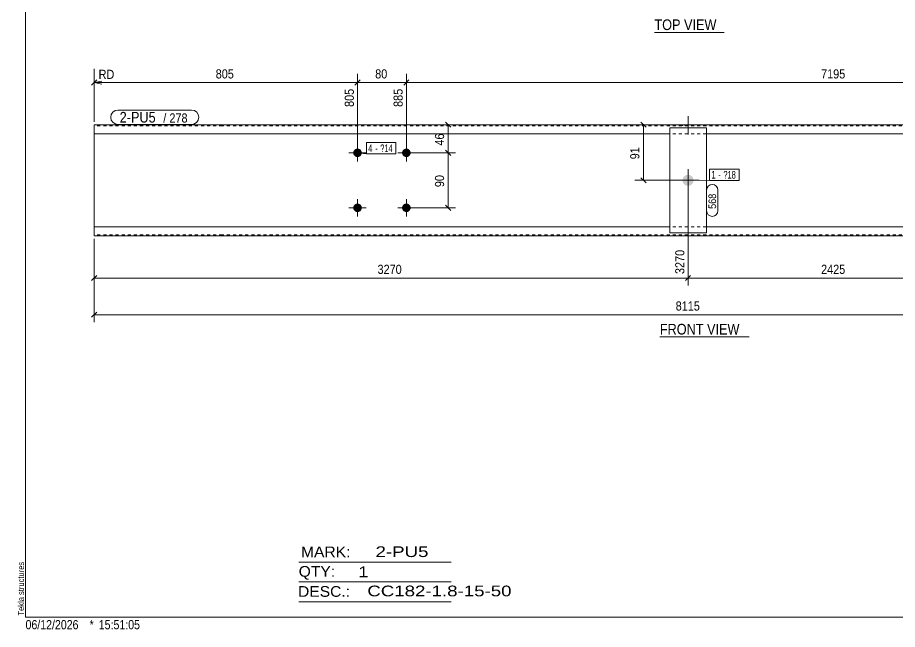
# Model space of a CAD drawing. Header units: millimetres. Extents: x 2 to 579, y 1 to 405.
# Drawn here: x 2.4 to 290.7, y 1 to 201.3 of the extents above; entities that cross this region are included whole.
import ezdxf

# ---------------------------------------------------------------- set-up
doc = ezdxf.new("R2010")
doc.units = ezdxf.units.MM
doc.linetypes.add('XKITLINE00', pattern=[0])
doc.linetypes.add('XKITLINE01', pattern=[4, 1, -1, 1, -1])
for name, color, linetype, lineweight in [('Bolt', 3, 'Continuous', 0), ('BoltMark', 7, 'Continuous', 0), ('Dimensions', 7, 'Continuous', 0), ('DrawingSheet', 5, 'Continuous', 0), ('OtherObjectType', 7, 'Continuous', 0), ('Part', 2, 'Continuous', 0), ('PartMark', 7, 'Continuous', 0)]:
    doc.layers.add(name, color=color, linetype=linetype, lineweight=lineweight)
doc.styles.add('ARIAL', font='ARIAL.TTF')
doc.styles.add('ARIAL_NARROW', font='ARIALN.TTF')

# ---------------------------------------------------------------- blocks, each defined once
blk = doc.blocks.new('*A2')
at = {"layer": 'Bolt'}
blk.add_hatch(color=3, dxfattribs=at).paths.add_polyline_path([(220.29, 165.84), (220.29, 166.2), (223.89, 166.2), (223.89, 165.84)], flags=17)
at = {"layer": 'Bolt', "color": 3, "linetype": 'XKITLINE00', "lineweight": 0}
for p, q in [((222.09, 169.02), (222.09, 163.02)), ((220.29, 166.2), (220.29, 165.84)), ((223.89, 166.2), (223.89, 165.84))]:
    blk.add_line(p, q, dxfattribs=at)
blk = doc.blocks.new('*A3')
at = {"layer": 'Bolt'}
for points in [[(113.83, 158.4), (113.86, 158.4), (113.9, 158.4), (113.93, 158.39), (113.97, 158.39), (114, 158.38), (114.03, 158.38), (114.07, 158.37), (114.1, 158.37), (114.13, 158.36), (114.17, 158.35), (114.2, 158.34), (114.23, 158.33), (114.27, 158.32), (114.3, 158.31), (114.33, 158.29), (114.36, 158.28), (114.39, 158.27), (114.42, 158.25), (114.45, 158.23), (114.48, 158.22), (114.51, 158.2), (114.54, 158.18), (114.57, 158.16), (114.6, 158.14), (114.63, 158.12), (114.66, 158.1), (114.68, 158.08), (114.71, 158.06), (114.73, 158.04), (114.76, 158.01), (114.78, 157.99), (114.81, 157.97), (114.83, 157.94), (114.85, 157.91), (114.88, 157.89), (114.9, 157.86), (114.92, 157.83), (114.94, 157.81), (114.96, 157.78), (114.98, 157.75), (114.99, 157.72), (115.01, 157.69), (115.03, 157.66), (115.04, 157.63), (115.06, 157.6), (115.07, 157.57), (115.09, 157.54), (115.1, 157.5), (115.11, 157.47), (115.12, 157.44), (115.13, 157.41), (115.14, 157.37), (115.15, 157.34), (115.16, 157.31), (115.17, 157.27), (115.17, 157.24), (115.18, 157.21), (115.18, 157.17), (115.19, 157.14), (115.19, 157.1), (115.19, 157.07), (115.19, 157.03), (115.19, 157), (115.19, 156.97), (115.19, 156.93), (115.19, 156.9), (115.19, 156.86), (115.18, 156.83), (115.18, 156.79), (115.17, 156.76), (115.17, 156.73), (115.16, 156.69), (115.15, 156.66), (115.14, 156.63), (115.13, 156.59), (115.12, 156.56), (115.11, 156.53), (115.1, 156.5), (115.09, 156.46), (115.07, 156.43), (115.06, 156.4), (115.04, 156.37), (115.03, 156.34), (115.01, 156.31), (114.99, 156.28), (114.98, 156.25), (114.96, 156.22), (114.94, 156.19), (114.92, 156.17), (114.9, 156.14), (114.88, 156.11), (114.85, 156.09), (114.83, 156.06), (114.81, 156.03), (114.78, 156.01), (114.76, 155.99), (114.73, 155.96), (114.71, 155.94), (114.68, 155.92), (114.66, 155.9), (114.63, 155.88), (114.6, 155.86), (114.57, 155.84), (114.54, 155.82), (114.51, 155.8), (114.48, 155.78), (114.45, 155.77), (114.42, 155.75), (114.39, 155.73), (114.36, 155.72), (114.33, 155.71), (114.3, 155.69), (114.27, 155.68), (114.23, 155.67), (114.2, 155.66), (114.17, 155.65), (114.13, 155.64), (114.1, 155.63), (114.07, 155.63), (114.03, 155.62), (114, 155.62), (113.97, 155.61), (113.93, 155.61), (113.9, 155.6), (113.86, 155.6), (113.83, 155.6), (113.79, 155.6), (113.76, 155.6), (113.73, 155.6), (113.69, 155.6), (113.66, 155.61), (113.62, 155.61), (113.59, 155.62), (113.55, 155.62), (113.52, 155.63), (113.49, 155.63), (113.45, 155.64), (113.42, 155.65), (113.39, 155.66), (113.35, 155.67), (113.32, 155.68), (113.29, 155.69), (113.26, 155.71), (113.23, 155.72), (113.2, 155.73), (113.16, 155.75), (113.13, 155.77), (113.1, 155.78), (113.07, 155.8), (113.04, 155.82), (113.02, 155.84), (112.99, 155.86), (112.96, 155.88), (112.93, 155.9), (112.91, 155.92), (112.88, 155.94), (112.85, 155.96), (112.83, 155.99), (112.8, 156.01), (112.78, 156.03), (112.76, 156.06), (112.73, 156.09), (112.71, 156.11), (112.69, 156.14), (112.67, 156.17), (112.65, 156.19), (112.63, 156.22), (112.61, 156.25), (112.59, 156.28), (112.58, 156.31), (112.56, 156.34), (112.54, 156.37), (112.53, 156.4), (112.51, 156.43), (112.5, 156.46), (112.49, 156.5), (112.48, 156.53), (112.46, 156.56), (112.45, 156.59), (112.44, 156.63), (112.44, 156.66), (112.43, 156.69), (112.42, 156.73), (112.41, 156.76), (112.41, 156.79), (112.4, 156.83), (112.4, 156.86), (112.4, 156.9), (112.4, 156.93), (112.39, 156.97), (112.39, 157), (112.39, 157.03), (112.4, 157.07), (112.4, 157.1), (112.4, 157.14), (112.4, 157.17), (112.41, 157.21), (112.41, 157.24), (112.42, 157.27), (112.43, 157.31), (112.44, 157.34), (112.44, 157.37), (112.45, 157.41), (112.46, 157.44), (112.48, 157.47), (112.49, 157.5), (112.5, 157.54), (112.51, 157.57), (112.53, 157.6), (112.54, 157.63), (112.56, 157.66), (112.58, 157.69), (112.59, 157.72), (112.61, 157.75), (112.63, 157.78), (112.65, 157.81), (112.67, 157.83), (112.69, 157.86), (112.71, 157.89), (112.73, 157.91), (112.76, 157.94), (112.78, 157.97), (112.8, 157.99), (112.83, 158.01), (112.85, 158.04), (112.88, 158.06), (112.91, 158.08), (112.93, 158.1), (112.96, 158.12), (112.99, 158.14), (113.02, 158.16), (113.04, 158.18), (113.07, 158.2), (113.1, 158.22), (113.13, 158.23), (113.16, 158.25), (113.2, 158.27), (113.23, 158.28), (113.26, 158.29), (113.29, 158.31), (113.32, 158.32), (113.35, 158.33), (113.39, 158.34), (113.42, 158.35), (113.45, 158.36), (113.49, 158.37), (113.52, 158.37), (113.55, 158.38), (113.59, 158.38), (113.62, 158.39), (113.66, 158.39), (113.69, 158.4), (113.73, 158.4), (113.76, 158.4), (113.79, 158.4)], [(113.83, 140.4), (113.86, 140.4), (113.9, 140.4), (113.93, 140.39), (113.97, 140.39), (114, 140.38), (114.03, 140.38), (114.07, 140.37), (114.1, 140.37), (114.13, 140.36), (114.17, 140.35), (114.2, 140.34), (114.23, 140.33), (114.27, 140.32), (114.3, 140.31), (114.33, 140.29), (114.36, 140.28), (114.39, 140.27), (114.42, 140.25), (114.45, 140.23), (114.48, 140.22), (114.51, 140.2), (114.54, 140.18), (114.57, 140.16), (114.6, 140.14), (114.63, 140.12), (114.66, 140.1), (114.68, 140.08), (114.71, 140.06), (114.73, 140.04), (114.76, 140.01), (114.78, 139.99), (114.81, 139.97), (114.83, 139.94), (114.85, 139.91), (114.88, 139.89), (114.9, 139.86), (114.92, 139.83), (114.94, 139.81), (114.96, 139.78), (114.98, 139.75), (114.99, 139.72), (115.01, 139.69), (115.03, 139.66), (115.04, 139.63), (115.06, 139.6), (115.07, 139.57), (115.09, 139.54), (115.1, 139.5), (115.11, 139.47), (115.12, 139.44), (115.13, 139.41), (115.14, 139.37), (115.15, 139.34), (115.16, 139.31), (115.17, 139.27), (115.17, 139.24), (115.18, 139.21), (115.18, 139.17), (115.19, 139.14), (115.19, 139.1), (115.19, 139.07), (115.19, 139.03), (115.19, 139), (115.19, 138.97), (115.19, 138.93), (115.19, 138.9), (115.19, 138.86), (115.18, 138.83), (115.18, 138.79), (115.17, 138.76), (115.17, 138.73), (115.16, 138.69), (115.15, 138.66), (115.14, 138.63), (115.13, 138.59), (115.12, 138.56), (115.11, 138.53), (115.1, 138.5), (115.09, 138.46), (115.07, 138.43), (115.06, 138.4), (115.04, 138.37), (115.03, 138.34), (115.01, 138.31), (114.99, 138.28), (114.98, 138.25), (114.96, 138.22), (114.94, 138.19), (114.92, 138.17), (114.9, 138.14), (114.88, 138.11), (114.85, 138.09), (114.83, 138.06), (114.81, 138.03), (114.78, 138.01), (114.76, 137.99), (114.73, 137.96), (114.71, 137.94), (114.68, 137.92), (114.66, 137.9), (114.63, 137.88), (114.6, 137.86), (114.57, 137.84), (114.54, 137.82), (114.51, 137.8), (114.48, 137.78), (114.45, 137.77), (114.42, 137.75), (114.39, 137.73), (114.36, 137.72), (114.33, 137.71), (114.3, 137.69), (114.27, 137.68), (114.23, 137.67), (114.2, 137.66), (114.17, 137.65), (114.13, 137.64), (114.1, 137.63), (114.07, 137.63), (114.03, 137.62), (114, 137.62), (113.97, 137.61), (113.93, 137.61), (113.9, 137.6), (113.86, 137.6), (113.83, 137.6), (113.79, 137.6), (113.76, 137.6), (113.73, 137.6), (113.69, 137.6), (113.66, 137.61), (113.62, 137.61), (113.59, 137.62), (113.55, 137.62), (113.52, 137.63), (113.49, 137.63), (113.45, 137.64), (113.42, 137.65), (113.39, 137.66), (113.35, 137.67), (113.32, 137.68), (113.29, 137.69), (113.26, 137.71), (113.23, 137.72), (113.2, 137.73), (113.16, 137.75), (113.13, 137.77), (113.1, 137.78), (113.07, 137.8), (113.04, 137.82), (113.02, 137.84), (112.99, 137.86), (112.96, 137.88), (112.93, 137.9), (112.91, 137.92), (112.88, 137.94), (112.85, 137.96), (112.83, 137.99), (112.8, 138.01), (112.78, 138.03), (112.76, 138.06), (112.73, 138.09), (112.71, 138.11), (112.69, 138.14), (112.67, 138.17), (112.65, 138.19), (112.63, 138.22), (112.61, 138.25), (112.59, 138.28), (112.58, 138.31), (112.56, 138.34), (112.54, 138.37), (112.53, 138.4), (112.51, 138.43), (112.5, 138.46), (112.49, 138.5), (112.48, 138.53), (112.46, 138.56), (112.45, 138.59), (112.44, 138.63), (112.44, 138.66), (112.43, 138.69), (112.42, 138.73), (112.41, 138.76), (112.41, 138.79), (112.4, 138.83), (112.4, 138.86), (112.4, 138.9), (112.4, 138.93), (112.39, 138.97), (112.39, 139), (112.39, 139.03), (112.4, 139.07), (112.4, 139.1), (112.4, 139.14), (112.4, 139.17), (112.41, 139.21), (112.41, 139.24), (112.42, 139.27), (112.43, 139.31), (112.44, 139.34), (112.44, 139.37), (112.45, 139.41), (112.46, 139.44), (112.48, 139.47), (112.49, 139.5), (112.5, 139.54), (112.51, 139.57), (112.53, 139.6), (112.54, 139.63), (112.56, 139.66), (112.58, 139.69), (112.59, 139.72), (112.61, 139.75), (112.63, 139.78), (112.65, 139.81), (112.67, 139.83), (112.69, 139.86), (112.71, 139.89), (112.73, 139.91), (112.76, 139.94), (112.78, 139.97), (112.8, 139.99), (112.83, 140.01), (112.85, 140.04), (112.88, 140.06), (112.91, 140.08), (112.93, 140.1), (112.96, 140.12), (112.99, 140.14), (113.02, 140.16), (113.04, 140.18), (113.07, 140.2), (113.1, 140.22), (113.13, 140.23), (113.16, 140.25), (113.2, 140.27), (113.23, 140.28), (113.26, 140.29), (113.29, 140.31), (113.32, 140.32), (113.35, 140.33), (113.39, 140.34), (113.42, 140.35), (113.45, 140.36), (113.49, 140.37), (113.52, 140.37), (113.55, 140.38), (113.59, 140.38), (113.62, 140.39), (113.66, 140.39), (113.69, 140.4), (113.73, 140.4), (113.76, 140.4), (113.79, 140.4)]]:
    blk.add_hatch(color=3, dxfattribs=at).paths.add_polyline_path(points, flags=17)
at = {"layer": 'Bolt', "color": 3, "linetype": 'XKITLINE00', "lineweight": 0}
for p, q in [((113.79, 154.2), (113.79, 159.8)), ((116.59, 157), (110.99, 157)), ((113.79, 136.2), (113.79, 141.8)), ((116.59, 139), (110.99, 139))]:
    blk.add_line(p, q, dxfattribs=at)
blk = doc.blocks.new('*A4')
at = {"layer": 'Bolt'}
for points in [[(129.83, 158.4), (129.86, 158.4), (129.9, 158.4), (129.93, 158.39), (129.97, 158.39), (130, 158.38), (130.03, 158.38), (130.07, 158.37), (130.1, 158.37), (130.13, 158.36), (130.17, 158.35), (130.2, 158.34), (130.23, 158.33), (130.27, 158.32), (130.3, 158.31), (130.33, 158.29), (130.36, 158.28), (130.39, 158.27), (130.42, 158.25), (130.45, 158.23), (130.48, 158.22), (130.51, 158.2), (130.54, 158.18), (130.57, 158.16), (130.6, 158.14), (130.63, 158.12), (130.66, 158.1), (130.68, 158.08), (130.71, 158.06), (130.73, 158.04), (130.76, 158.01), (130.78, 157.99), (130.81, 157.97), (130.83, 157.94), (130.85, 157.91), (130.88, 157.89), (130.9, 157.86), (130.92, 157.83), (130.94, 157.81), (130.96, 157.78), (130.98, 157.75), (130.99, 157.72), (131.01, 157.69), (131.03, 157.66), (131.04, 157.63), (131.06, 157.6), (131.07, 157.57), (131.09, 157.54), (131.1, 157.5), (131.11, 157.47), (131.12, 157.44), (131.13, 157.41), (131.14, 157.37), (131.15, 157.34), (131.16, 157.31), (131.17, 157.27), (131.17, 157.24), (131.18, 157.21), (131.18, 157.17), (131.19, 157.14), (131.19, 157.1), (131.19, 157.07), (131.19, 157.03), (131.19, 157), (131.19, 156.97), (131.19, 156.93), (131.19, 156.9), (131.19, 156.86), (131.18, 156.83), (131.18, 156.79), (131.17, 156.76), (131.17, 156.73), (131.16, 156.69), (131.15, 156.66), (131.14, 156.63), (131.13, 156.59), (131.12, 156.56), (131.11, 156.53), (131.1, 156.5), (131.09, 156.46), (131.07, 156.43), (131.06, 156.4), (131.04, 156.37), (131.03, 156.34), (131.01, 156.31), (130.99, 156.28), (130.98, 156.25), (130.96, 156.22), (130.94, 156.19), (130.92, 156.17), (130.9, 156.14), (130.88, 156.11), (130.85, 156.09), (130.83, 156.06), (130.81, 156.03), (130.78, 156.01), (130.76, 155.99), (130.73, 155.96), (130.71, 155.94), (130.68, 155.92), (130.66, 155.9), (130.63, 155.88), (130.6, 155.86), (130.57, 155.84), (130.54, 155.82), (130.51, 155.8), (130.48, 155.78), (130.45, 155.77), (130.42, 155.75), (130.39, 155.73), (130.36, 155.72), (130.33, 155.71), (130.3, 155.69), (130.27, 155.68), (130.23, 155.67), (130.2, 155.66), (130.17, 155.65), (130.13, 155.64), (130.1, 155.63), (130.07, 155.63), (130.03, 155.62), (130, 155.62), (129.97, 155.61), (129.93, 155.61), (129.9, 155.6), (129.86, 155.6), (129.83, 155.6), (129.79, 155.6), (129.76, 155.6), (129.73, 155.6), (129.69, 155.6), (129.66, 155.61), (129.62, 155.61), (129.59, 155.62), (129.55, 155.62), (129.52, 155.63), (129.49, 155.63), (129.45, 155.64), (129.42, 155.65), (129.39, 155.66), (129.35, 155.67), (129.32, 155.68), (129.29, 155.69), (129.26, 155.71), (129.23, 155.72), (129.2, 155.73), (129.16, 155.75), (129.13, 155.77), (129.1, 155.78), (129.07, 155.8), (129.04, 155.82), (129.02, 155.84), (128.99, 155.86), (128.96, 155.88), (128.93, 155.9), (128.91, 155.92), (128.88, 155.94), (128.85, 155.96), (128.83, 155.99), (128.8, 156.01), (128.78, 156.03), (128.76, 156.06), (128.73, 156.09), (128.71, 156.11), (128.69, 156.14), (128.67, 156.17), (128.65, 156.19), (128.63, 156.22), (128.61, 156.25), (128.59, 156.28), (128.58, 156.31), (128.56, 156.34), (128.54, 156.37), (128.53, 156.4), (128.51, 156.43), (128.5, 156.46), (128.49, 156.5), (128.48, 156.53), (128.46, 156.56), (128.45, 156.59), (128.44, 156.63), (128.44, 156.66), (128.43, 156.69), (128.42, 156.73), (128.41, 156.76), (128.41, 156.79), (128.4, 156.83), (128.4, 156.86), (128.4, 156.9), (128.4, 156.93), (128.39, 156.97), (128.39, 157), (128.39, 157.03), (128.4, 157.07), (128.4, 157.1), (128.4, 157.14), (128.4, 157.17), (128.41, 157.21), (128.41, 157.24), (128.42, 157.27), (128.43, 157.31), (128.44, 157.34), (128.44, 157.37), (128.45, 157.41), (128.46, 157.44), (128.48, 157.47), (128.49, 157.5), (128.5, 157.54), (128.51, 157.57), (128.53, 157.6), (128.54, 157.63), (128.56, 157.66), (128.58, 157.69), (128.59, 157.72), (128.61, 157.75), (128.63, 157.78), (128.65, 157.81), (128.67, 157.83), (128.69, 157.86), (128.71, 157.89), (128.73, 157.91), (128.76, 157.94), (128.78, 157.97), (128.8, 157.99), (128.83, 158.01), (128.85, 158.04), (128.88, 158.06), (128.91, 158.08), (128.93, 158.1), (128.96, 158.12), (128.99, 158.14), (129.02, 158.16), (129.04, 158.18), (129.07, 158.2), (129.1, 158.22), (129.13, 158.23), (129.16, 158.25), (129.2, 158.27), (129.23, 158.28), (129.26, 158.29), (129.29, 158.31), (129.32, 158.32), (129.35, 158.33), (129.39, 158.34), (129.42, 158.35), (129.45, 158.36), (129.49, 158.37), (129.52, 158.37), (129.55, 158.38), (129.59, 158.38), (129.62, 158.39), (129.66, 158.39), (129.69, 158.4), (129.73, 158.4), (129.76, 158.4), (129.79, 158.4)], [(129.83, 140.4), (129.86, 140.4), (129.9, 140.4), (129.93, 140.39), (129.97, 140.39), (130, 140.38), (130.03, 140.38), (130.07, 140.37), (130.1, 140.37), (130.13, 140.36), (130.17, 140.35), (130.2, 140.34), (130.23, 140.33), (130.27, 140.32), (130.3, 140.31), (130.33, 140.29), (130.36, 140.28), (130.39, 140.27), (130.42, 140.25), (130.45, 140.23), (130.48, 140.22), (130.51, 140.2), (130.54, 140.18), (130.57, 140.16), (130.6, 140.14), (130.63, 140.12), (130.66, 140.1), (130.68, 140.08), (130.71, 140.06), (130.73, 140.04), (130.76, 140.01), (130.78, 139.99), (130.81, 139.97), (130.83, 139.94), (130.85, 139.91), (130.88, 139.89), (130.9, 139.86), (130.92, 139.83), (130.94, 139.81), (130.96, 139.78), (130.98, 139.75), (130.99, 139.72), (131.01, 139.69), (131.03, 139.66), (131.04, 139.63), (131.06, 139.6), (131.07, 139.57), (131.09, 139.54), (131.1, 139.5), (131.11, 139.47), (131.12, 139.44), (131.13, 139.41), (131.14, 139.37), (131.15, 139.34), (131.16, 139.31), (131.17, 139.27), (131.17, 139.24), (131.18, 139.21), (131.18, 139.17), (131.19, 139.14), (131.19, 139.1), (131.19, 139.07), (131.19, 139.03), (131.19, 139), (131.19, 138.97), (131.19, 138.93), (131.19, 138.9), (131.19, 138.86), (131.18, 138.83), (131.18, 138.79), (131.17, 138.76), (131.17, 138.73), (131.16, 138.69), (131.15, 138.66), (131.14, 138.63), (131.13, 138.59), (131.12, 138.56), (131.11, 138.53), (131.1, 138.5), (131.09, 138.46), (131.07, 138.43), (131.06, 138.4), (131.04, 138.37), (131.03, 138.34), (131.01, 138.31), (130.99, 138.28), (130.98, 138.25), (130.96, 138.22), (130.94, 138.19), (130.92, 138.17), (130.9, 138.14), (130.88, 138.11), (130.85, 138.09), (130.83, 138.06), (130.81, 138.03), (130.78, 138.01), (130.76, 137.99), (130.73, 137.96), (130.71, 137.94), (130.68, 137.92), (130.66, 137.9), (130.63, 137.88), (130.6, 137.86), (130.57, 137.84), (130.54, 137.82), (130.51, 137.8), (130.48, 137.78), (130.45, 137.77), (130.42, 137.75), (130.39, 137.73), (130.36, 137.72), (130.33, 137.71), (130.3, 137.69), (130.27, 137.68), (130.23, 137.67), (130.2, 137.66), (130.17, 137.65), (130.13, 137.64), (130.1, 137.63), (130.07, 137.63), (130.03, 137.62), (130, 137.62), (129.97, 137.61), (129.93, 137.61), (129.9, 137.6), (129.86, 137.6), (129.83, 137.6), (129.79, 137.6), (129.76, 137.6), (129.73, 137.6), (129.69, 137.6), (129.66, 137.61), (129.62, 137.61), (129.59, 137.62), (129.55, 137.62), (129.52, 137.63), (129.49, 137.63), (129.45, 137.64), (129.42, 137.65), (129.39, 137.66), (129.35, 137.67), (129.32, 137.68), (129.29, 137.69), (129.26, 137.71), (129.23, 137.72), (129.2, 137.73), (129.16, 137.75), (129.13, 137.77), (129.1, 137.78), (129.07, 137.8), (129.04, 137.82), (129.02, 137.84), (128.99, 137.86), (128.96, 137.88), (128.93, 137.9), (128.91, 137.92), (128.88, 137.94), (128.85, 137.96), (128.83, 137.99), (128.8, 138.01), (128.78, 138.03), (128.76, 138.06), (128.73, 138.09), (128.71, 138.11), (128.69, 138.14), (128.67, 138.17), (128.65, 138.19), (128.63, 138.22), (128.61, 138.25), (128.59, 138.28), (128.58, 138.31), (128.56, 138.34), (128.54, 138.37), (128.53, 138.4), (128.51, 138.43), (128.5, 138.46), (128.49, 138.5), (128.48, 138.53), (128.46, 138.56), (128.45, 138.59), (128.44, 138.63), (128.44, 138.66), (128.43, 138.69), (128.42, 138.73), (128.41, 138.76), (128.41, 138.79), (128.4, 138.83), (128.4, 138.86), (128.4, 138.9), (128.4, 138.93), (128.39, 138.97), (128.39, 139), (128.39, 139.03), (128.4, 139.07), (128.4, 139.1), (128.4, 139.14), (128.4, 139.17), (128.41, 139.21), (128.41, 139.24), (128.42, 139.27), (128.43, 139.31), (128.44, 139.34), (128.44, 139.37), (128.45, 139.41), (128.46, 139.44), (128.48, 139.47), (128.49, 139.5), (128.5, 139.54), (128.51, 139.57), (128.53, 139.6), (128.54, 139.63), (128.56, 139.66), (128.58, 139.69), (128.59, 139.72), (128.61, 139.75), (128.63, 139.78), (128.65, 139.81), (128.67, 139.83), (128.69, 139.86), (128.71, 139.89), (128.73, 139.91), (128.76, 139.94), (128.78, 139.97), (128.8, 139.99), (128.83, 140.01), (128.85, 140.04), (128.88, 140.06), (128.91, 140.08), (128.93, 140.1), (128.96, 140.12), (128.99, 140.14), (129.02, 140.16), (129.04, 140.18), (129.07, 140.2), (129.1, 140.22), (129.13, 140.23), (129.16, 140.25), (129.2, 140.27), (129.23, 140.28), (129.26, 140.29), (129.29, 140.31), (129.32, 140.32), (129.35, 140.33), (129.39, 140.34), (129.42, 140.35), (129.45, 140.36), (129.49, 140.37), (129.52, 140.37), (129.55, 140.38), (129.59, 140.38), (129.62, 140.39), (129.66, 140.39), (129.69, 140.4), (129.73, 140.4), (129.76, 140.4), (129.79, 140.4)]]:
    blk.add_hatch(color=3, dxfattribs=at).paths.add_polyline_path(points, flags=17)
at = {"layer": 'Bolt', "color": 3, "linetype": 'XKITLINE00', "lineweight": 0}
for p, q in [((129.79, 154.2), (129.79, 159.8)), ((132.59, 157), (126.99, 157)), ((129.79, 136.2), (129.79, 141.8)), ((132.59, 139), (126.99, 139))]:
    blk.add_line(p, q, dxfattribs=at)
blk = doc.blocks.new('*A7')
at = {"layer": 'Bolt'}
blk.add_hatch(color=3, dxfattribs=at).paths.add_polyline_path([(223.89, 147.96), (223.89, 147.91), (223.88, 147.87), (223.88, 147.82), (223.87, 147.78), (223.87, 147.74), (223.86, 147.69), (223.85, 147.65), (223.84, 147.61), (223.83, 147.56), (223.82, 147.52), (223.81, 147.48), (223.8, 147.44), (223.78, 147.39), (223.77, 147.35), (223.75, 147.31), (223.73, 147.27), (223.72, 147.23), (223.7, 147.19), (223.68, 147.15), (223.65, 147.11), (223.63, 147.07), (223.61, 147.04), (223.58, 147), (223.56, 146.96), (223.53, 146.93), (223.51, 146.89), (223.48, 146.86), (223.45, 146.82), (223.42, 146.79), (223.39, 146.76), (223.36, 146.73), (223.33, 146.7), (223.3, 146.67), (223.26, 146.64), (223.23, 146.61), (223.2, 146.58), (223.16, 146.55), (223.12, 146.53), (223.09, 146.5), (223.05, 146.48), (223.01, 146.46), (222.98, 146.43), (222.94, 146.41), (222.9, 146.39), (222.86, 146.37), (222.82, 146.35), (222.78, 146.34), (222.74, 146.32), (222.69, 146.31), (222.65, 146.29), (222.61, 146.28), (222.57, 146.27), (222.53, 146.25), (222.48, 146.24), (222.44, 146.23), (222.4, 146.23), (222.35, 146.22), (222.31, 146.21), (222.26, 146.21), (222.22, 146.2), (222.18, 146.2), (222.13, 146.2), (222.09, 146.2), (222.04, 146.2), (222, 146.2), (221.96, 146.2), (221.91, 146.21), (221.87, 146.21), (221.82, 146.22), (221.78, 146.23), (221.74, 146.23), (221.69, 146.24), (221.65, 146.25), (221.61, 146.27), (221.57, 146.28), (221.52, 146.29), (221.48, 146.31), (221.44, 146.32), (221.4, 146.34), (221.36, 146.35), (221.32, 146.37), (221.28, 146.39), (221.24, 146.41), (221.2, 146.43), (221.16, 146.46), (221.12, 146.48), (221.09, 146.5), (221.05, 146.53), (221.02, 146.55), (220.98, 146.58), (220.95, 146.61), (220.91, 146.64), (220.88, 146.67), (220.85, 146.7), (220.82, 146.73), (220.78, 146.76), (220.75, 146.79), (220.72, 146.82), (220.7, 146.86), (220.67, 146.89), (220.64, 146.93), (220.62, 146.96), (220.59, 147), (220.57, 147.04), (220.54, 147.07), (220.52, 147.11), (220.5, 147.15), (220.48, 147.19), (220.46, 147.23), (220.44, 147.27), (220.42, 147.31), (220.41, 147.35), (220.39, 147.39), (220.38, 147.44), (220.37, 147.48), (220.35, 147.52), (220.34, 147.56), (220.33, 147.61), (220.32, 147.65), (220.31, 147.69), (220.31, 147.74), (220.3, 147.78), (220.3, 147.82), (220.29, 147.87), (220.29, 147.91), (220.29, 147.96), (220.29, 148), (220.29, 148.04), (220.29, 148.09), (220.29, 148.13), (220.3, 148.18), (220.3, 148.22), (220.31, 148.26), (220.31, 148.31), (220.32, 148.35), (220.33, 148.39), (220.34, 148.44), (220.35, 148.48), (220.37, 148.52), (220.38, 148.56), (220.39, 148.61), (220.41, 148.65), (220.42, 148.69), (220.44, 148.73), (220.46, 148.77), (220.48, 148.81), (220.5, 148.85), (220.52, 148.89), (220.54, 148.93), (220.57, 148.96), (220.59, 149), (220.62, 149.04), (220.64, 149.07), (220.67, 149.11), (220.7, 149.14), (220.72, 149.18), (220.75, 149.21), (220.78, 149.24), (220.82, 149.27), (220.85, 149.3), (220.88, 149.33), (220.91, 149.36), (220.95, 149.39), (220.98, 149.42), (221.02, 149.45), (221.05, 149.47), (221.09, 149.5), (221.12, 149.52), (221.16, 149.54), (221.2, 149.57), (221.24, 149.59), (221.28, 149.61), (221.32, 149.63), (221.36, 149.65), (221.4, 149.66), (221.44, 149.68), (221.48, 149.69), (221.52, 149.71), (221.57, 149.72), (221.61, 149.73), (221.65, 149.75), (221.69, 149.76), (221.74, 149.77), (221.78, 149.77), (221.82, 149.78), (221.87, 149.79), (221.91, 149.79), (221.96, 149.8), (222, 149.8), (222.04, 149.8), (222.09, 149.8), (222.13, 149.8), (222.18, 149.8), (222.22, 149.8), (222.26, 149.79), (222.31, 149.79), (222.35, 149.78), (222.4, 149.77), (222.44, 149.77), (222.48, 149.76), (222.53, 149.75), (222.57, 149.73), (222.61, 149.72), (222.65, 149.71), (222.69, 149.69), (222.74, 149.68), (222.78, 149.66), (222.82, 149.65), (222.86, 149.63), (222.9, 149.61), (222.94, 149.59), (222.98, 149.57), (223.01, 149.54), (223.05, 149.52), (223.09, 149.5), (223.12, 149.47), (223.16, 149.45), (223.2, 149.42), (223.23, 149.39), (223.26, 149.36), (223.3, 149.33), (223.33, 149.3), (223.36, 149.27), (223.39, 149.24), (223.42, 149.21), (223.45, 149.18), (223.48, 149.14), (223.51, 149.11), (223.53, 149.07), (223.56, 149.04), (223.58, 149), (223.61, 148.96), (223.63, 148.93), (223.65, 148.89), (223.68, 148.85), (223.7, 148.81), (223.72, 148.77), (223.73, 148.73), (223.75, 148.69), (223.77, 148.65), (223.78, 148.61), (223.8, 148.56), (223.81, 148.52), (223.82, 148.48), (223.83, 148.44), (223.84, 148.39), (223.85, 148.35), (223.86, 148.31), (223.87, 148.26), (223.87, 148.22), (223.88, 148.18), (223.88, 148.13), (223.89, 148.09), (223.89, 148.04), (223.89, 148)], flags=17)
at = {"layer": 'Bolt', "color": 3, "linetype": 'XKITLINE00', "lineweight": 0}
for p, q in [((222.09, 151.6), (222.09, 144.4)), ((225.69, 148), (218.49, 148))]:
    blk.add_line(p, q, dxfattribs=at)
blk = doc.blocks.new('*A8')
at = {"layer": 'Part', "color": 2, "linetype": 'XKITLINE00', "lineweight": 0}
for p, q in [((27.5, 129.8), (27.5, 166.2)), ((69.5, 166.2), (27.5, 166.2)), ((173.99, 166.2), (69.6, 166.2)), ((270.09, 166.2), (174.09, 166.2)), ((366.19, 166.2), (270.19, 166.2)), ((69.5, 163.2), (27.5, 163.2)), ((173.99, 163.2), (69.6, 163.2)), ((216.09, 163.2), (174.09, 163.2)), ((270.09, 163.2), (228.09, 163.2)), ((312.19, 163.2), (270.19, 163.2)), ((69.5, 132.8), (27.5, 132.8)), ((173.99, 132.8), (69.6, 132.8)), ((216.09, 132.8), (174.09, 132.8)), ((270.09, 132.8), (228.09, 132.8)), ((312.19, 132.8), (270.19, 132.8)), ((69.5, 129.8), (27.5, 129.8)), ((173.99, 129.8), (69.6, 129.8)), ((270.09, 129.8), (174.09, 129.8)), ((366.19, 129.8), (270.19, 129.8))]:
    blk.add_line(p, q, dxfattribs=at)
at = {"layer": 'Part', "color": 7, "linetype": 'XKITLINE01', "lineweight": 0}
for p, q in [((69.5, 165.84), (27.5, 165.84)), ((173.99, 165.84), (69.6, 165.84)), ((270.09, 165.84), (174.09, 165.84)), ((366.19, 165.84), (270.19, 165.84)), ((228.09, 163.2), (216.09, 163.2)), ((228.09, 132.8), (216.09, 132.8)), ((69.5, 130.16), (27.5, 130.16)), ((173.99, 130.16), (69.6, 130.16)), ((270.09, 130.16), (174.09, 130.16)), ((366.19, 130.16), (270.19, 130.16))]:
    blk.add_line(p, q, dxfattribs=at)
blk = doc.blocks.new('*A10')
at = {"layer": 'Part', "color": 2, "linetype": 'XKITLINE00', "lineweight": 0}
for p, q in [((216.09, 130.8), (216.09, 165.2)), ((228.09, 165.2), (216.09, 165.2)), ((228.09, 165.2), (228.09, 130.8)), ((228.09, 130.8), (216.09, 130.8))]:
    blk.add_line(p, q, dxfattribs=at)
blk = doc.blocks.new('*A21')
at = {"layer": 'DrawingSheet', "color": 5, "linetype": 'XKITLINE00', "lineweight": 0}
for p, q in [((5, 405), (5, 5)), ((5, 5), (579, 5))]:
    blk.add_line(p, q, dxfattribs=at)
at = {"layer": 'DrawingSheet', "color": 5, "style": 'ARIAL', "width": 0.85}
blk.add_text('Tekla structures', height=2, rotation=90, dxfattribs=at).set_placement((4.5, 5.5))
blk = doc.blocks.new('*A25')
at = {"layer": 'OtherObjectType', "color": 6, "linetype": 'XKITLINE00', "lineweight": 0}
for p, q in [((94.5, 23), (144.5, 23)), ((94.5, 16.5), (144.5, 16.5)), ((94.5, 10), (144.5, 10))]:
    blk.add_line(p, q, dxfattribs=at)
at = {"layer": 'OtherObjectType', "color": 6, "style": 'ARIAL_NARROW'}
for s, width, p in [('MARK:', 1.275, (95.27, 24.58)), ('2-PU5', 1.525501, (119.69, 24.65)), ('QTY:', 1.275, (94.5, 18.19)), ('1', 1.525501, (113.99, 18.05)), ('DESC.:', 1.275, (94.29, 11.63)), ('CC182-1.8-15-50', 1.525501, (117, 11.79))]:
    blk.add_text(s, height=3.5, dxfattribs=dict(at, width=width)).set_placement(p)
blk = doc.blocks.new('*A28')
at = {"layer": 'OtherObjectType', "color": 7, "style": 'ARIAL_NARROW', "width": 1.008832}
for s, p in [('06/12/2026', (4.99, 1)), ('*', (26, 1)), ('15:51:05', (29, 1))]:
    blk.add_text(s, height=3, dxfattribs=at).set_placement(p)
blk = doc.blocks.new('*A29')
at = {"layer": 'Dimensions', "color": 7, "linetype": 'XKITLINE00', "lineweight": 0}
for p, q in [((27.5, 128.8), (27.5, 101.6)), ((28.35, 104.85), (26.65, 103.15)), ((27.5, 104), (417.48, 104))]:
    blk.add_line(p, q, dxfattribs=at)
at = {"layer": 'Dimensions', "color": 3}
blk.add_point((27.5, 104), dxfattribs=at)
at = {"layer": 'Dimensions', "color": 3, "style": 'ARIAL', "width": 0.85}
blk.add_text('8115', height=3, dxfattribs=at).set_placement((218.04, 105.35))
blk = doc.blocks.new('*A30')
at = {"layer": 'Dimensions', "color": 7, "linetype": 'XKITLINE00', "lineweight": 0}
for p, q in [((222.09, 147), (222.09, 113.6)), ((27.5, 128.8), (27.5, 113.6)), ((28.35, 116.85), (26.65, 115.15)), ((27.5, 116), (222.09, 116)), ((222.94, 116.85), (221.24, 115.15))]:
    blk.add_line(p, q, dxfattribs=at)
at = {"layer": 'Dimensions', "color": 3}
for p in [(27.5, 116), (222.09, 116)]:
    blk.add_point(p, dxfattribs=at)
at = {"layer": 'Dimensions', "color": 3, "style": 'ARIAL', "width": 0.85}
blk.add_text('3270', height=3, rotation=90.0002, dxfattribs=at).set_placement((220.89, 117.3))
blk.add_text('3270', height=3, dxfattribs=at).set_placement((120.34, 117.35))
blk = doc.blocks.new('*A31')
at = {"layer": 'Dimensions', "color": 7, "linetype": 'XKITLINE00', "lineweight": 0}
for p, q in [((222.09, 147), (222.09, 113.6)), ((318.19, 147), (318.19, 113.6)), ((222.94, 116.85), (221.24, 115.15)), ((222.09, 116), (318.19, 116)), ((319.04, 116.85), (317.34, 115.15))]:
    blk.add_line(p, q, dxfattribs=at)
at = {"layer": 'Dimensions', "color": 3}
for p in [(222.09, 116), (318.19, 116)]:
    blk.add_point(p, dxfattribs=at)
at = {"layer": 'Dimensions', "color": 3, "style": 'ARIAL', "width": 0.85}
blk.add_text('5695', height=3, rotation=90.0002, dxfattribs=at).set_placement((316.99, 117.3))
blk.add_text('2425', height=3, dxfattribs=at).set_placement((265.69, 117.35))
blk = doc.blocks.new('*A33')
at = {"layer": 'Dimensions', "color": 7, "linetype": 'XKITLINE00', "lineweight": 0}
for p, q in [((27.5, 167.2), (27.5, 184.5)), ((27.5, 167.2), (27.5, 182.85)), ((113.79, 158), (113.79, 182.85)), ((28.35, 180.85), (26.65, 179.15)), ((30, 180.5), (27.5, 180)), ((27.5, 180), (113.79, 180)), ((30, 179.5), (27.5, 180)), ((34.72, 180), (27.5, 180)), ((114.64, 180.85), (112.95, 179.15))]:
    blk.add_line(p, q, dxfattribs=at)
at = {"layer": 'Dimensions', "color": 3}
for p in [(27.5, 180), (113.79, 180)]:
    blk.add_point(p, dxfattribs=at)
at = {"layer": 'Dimensions', "color": 7}
blk.add_point((27.5, 180), dxfattribs=at)
at = {"layer": 'Dimensions', "color": 3, "style": 'ARIAL', "width": 0.85}
for s, p in [('RD', (28.94, 181.2)), ('805', (67.31, 181.35))]:
    blk.add_text(s, height=3, dxfattribs=at).set_placement(p)
blk.add_text('805', height=3, rotation=90.0002, dxfattribs=at).set_placement((112.59, 172.02))
blk = doc.blocks.new('*A34')
at = {"layer": 'Dimensions', "color": 7, "linetype": 'XKITLINE00', "lineweight": 0}
for p, q in [((113.79, 158), (113.79, 182.85)), ((129.79, 158), (129.79, 182.85)), ((114.64, 180.85), (112.95, 179.15)), ((113.79, 180), (129.79, 180)), ((130.64, 180.85), (128.95, 179.15))]:
    blk.add_line(p, q, dxfattribs=at)
at = {"layer": 'Dimensions', "color": 3}
for p in [(113.79, 180), (129.79, 180)]:
    blk.add_point(p, dxfattribs=at)
at = {"layer": 'Dimensions', "color": 3, "style": 'ARIAL', "width": 0.85}
blk.add_text('80', height=3, dxfattribs=at).set_placement((119.57, 181.35))
blk.add_text('885', height=3, rotation=90.0002, dxfattribs=at).set_placement((128.59, 172.02))
blk = doc.blocks.new('*A35')
at = {"layer": 'Dimensions', "color": 7, "linetype": 'XKITLINE00', "lineweight": 0}
for p, q in [((129.79, 158), (129.79, 182.85)), ((410.48, 158), (410.48, 182.85)), ((130.64, 180.85), (128.95, 179.15)), ((129.79, 180), (410.48, 180)), ((411.33, 180.85), (409.63, 179.15))]:
    blk.add_line(p, q, dxfattribs=at)
at = {"layer": 'Dimensions', "color": 3}
for p in [(129.79, 180), (410.48, 180)]:
    blk.add_point(p, dxfattribs=at)
at = {"layer": 'Dimensions', "color": 3, "style": 'ARIAL', "width": 0.85}
blk.add_text('7195', height=3, dxfattribs=at).set_placement((265.69, 181.35))
blk.add_text('8080', height=3, rotation=90.0002, dxfattribs=at).set_placement((409.28, 169.8))
blk = doc.blocks.new('*A37')
at = {"layer": 'Dimensions', "color": 7, "linetype": 'XKITLINE00', "lineweight": 0}
for p, q in [((221.09, 166.2), (204.65, 166.2)), ((206.65, 167.05), (208.35, 165.35)), ((207.5, 148), (207.5, 166.2)), ((221.09, 148), (204.65, 148)), ((206.65, 148.85), (208.35, 147.15))]:
    blk.add_line(p, q, dxfattribs=at)
at = {"layer": 'Dimensions', "color": 3}
for p in [(207.5, 166.2), (207.5, 148)]:
    blk.add_point(p, dxfattribs=at)
at = {"layer": 'Dimensions', "color": 3, "style": 'ARIAL', "width": 0.85}
blk.add_text('91', height=3, rotation=90.0002, dxfattribs=at).set_placement((206.15, 154.87))
blk = doc.blocks.new('*A39')
at = {"layer": 'Dimensions', "color": 7, "linetype": 'XKITLINE00', "lineweight": 0}
for p, q in [((130.79, 157), (145.9, 157)), ((142.65, 157.85), (144.35, 156.15)), ((143.5, 139), (143.5, 157)), ((130.79, 139), (145.9, 139)), ((142.65, 139.85), (144.35, 138.15))]:
    blk.add_line(p, q, dxfattribs=at)
at = {"layer": 'Dimensions', "color": 3}
for p in [(143.5, 157), (143.5, 139)]:
    blk.add_point(p, dxfattribs=at)
at = {"layer": 'Dimensions', "color": 3, "style": 'ARIAL', "width": 0.85}
blk.add_text('90', height=3, rotation=90.0002, dxfattribs=at).set_placement((142.15, 145.77))
blk = doc.blocks.new('*A40')
at = {"layer": 'Dimensions', "color": 7, "linetype": 'XKITLINE00', "lineweight": 0}
for p, q in [((130.79, 166.2), (145.9, 166.2)), ((142.65, 167.05), (144.35, 165.35)), ((143.5, 157), (143.5, 166.2)), ((130.79, 157), (145.9, 157)), ((142.65, 157.85), (144.35, 156.15))]:
    blk.add_line(p, q, dxfattribs=at)
at = {"layer": 'Dimensions', "color": 3}
for p in [(143.5, 166.2), (143.5, 157)]:
    blk.add_point(p, dxfattribs=at)
at = {"layer": 'Dimensions', "color": 3, "style": 'ARIAL', "width": 0.85}
blk.add_text('46', height=3, rotation=90.0002, dxfattribs=at).set_placement((142.15, 159.37))
blk = doc.blocks.new('*A43')
at = {"layer": 'BoltMark', "color": 7, "linetype": 'XKITLINE00', "lineweight": 0}
for p, q in [((229.15, 151.66), (238.84, 151.66)), ((229.15, 147.96), (229.15, 151.66)), ((238.84, 147.96), (238.84, 151.66)), ((222.09, 148), (229.15, 147.96)), ((229.15, 147.96), (238.84, 147.96))]:
    blk.add_line(p, q, dxfattribs=at)
at = {"layer": 'BoltMark', "color": 3, "style": 'ARIAL_NARROW', "width": 0.85}
for s, p in [('1', (229.75, 148.56)), ('?18', (233.68, 148.56)), ('-', (232.02, 148.56))]:
    blk.add_text(s, height=2.5, dxfattribs=at).set_placement(p)
blk = doc.blocks.new('*A46')
at = {"layer": 'BoltMark', "color": 7, "linetype": 'XKITLINE00', "lineweight": 0}
for p, q in [((116.7, 160.35), (126.38, 160.35)), ((116.7, 156.65), (116.7, 160.35)), ((126.38, 156.65), (126.38, 160.35)), ((113.79, 157), (116.7, 156.65)), ((116.7, 156.65), (126.38, 156.65))]:
    blk.add_line(p, q, dxfattribs=at)
at = {"layer": 'BoltMark', "color": 3, "style": 'ARIAL_NARROW', "width": 0.85}
for s, p in [('4', (117.3, 157.25)), ('?14', (121.23, 157.25)), ('-', (119.57, 157.25))]:
    blk.add_text(s, height=2.5, dxfattribs=at).set_placement(p)
blk = doc.blocks.new('*A47')
at = {"layer": 'PartMark', "color": 7, "linetype": 'XKITLINE00', "lineweight": 0}
for p, q in [((228.19, 138.05), (228.19, 144.81)), ((231.89, 138.05), (231.89, 144.81))]:
    blk.add_line(p, q, dxfattribs=at)
for centre, start, end in [((230.04, 144.81), 0, 180), ((230.04, 138.05), 180, 0)]:
    blk.add_arc(centre, 1.85, start, end, dxfattribs=at)
at = {"layer": 'PartMark', "color": 3, "style": 'ARIAL', "width": 0.85}
blk.add_text('568', height=2.5, rotation=90.0002, dxfattribs=at).set_placement((231.29, 138.65))
blk = doc.blocks.new('*A49')
at = {"layer": 'PartMark', "color": 7, "linetype": 'XKITLINE00', "lineweight": 0}
for p, q in [((35.25, 171), (59.42, 171)), ((35.25, 166.3), (59.42, 166.3))]:
    blk.add_line(p, q, dxfattribs=at)
for centre, start, end in [((35.25, 168.65), 90, 270), ((59.42, 168.65), 270, 90)]:
    blk.add_arc(centre, 2.35, start, end, dxfattribs=at)
at = {"layer": 'PartMark', "color": 1, "style": 'ARIAL', "width": 0.85}
blk.add_text('2-PU5', height=3.5, dxfattribs=at).set_placement((35.85, 166.9))
at = {"layer": 'PartMark', "color": 3, "style": 'ARIAL', "width": 0.85}
for s, p in [('/', (50.13, 166.9)), ('278', (52.14, 166.9))]:
    blk.add_text(s, height=3, dxfattribs=at).set_placement(p)
blk = doc.blocks.new('*A50')
at = {"layer": 'OtherObjectType', "color": 7, "linetype": 'XKITLINE00', "lineweight": 0}
blk.add_line((212.85, 96.75), (242.15, 96.75), dxfattribs=at)
at = {"layer": 'OtherObjectType', "color": 7, "style": 'ARIAL', "width": 0.85}
blk.add_text('FRONT VIEW', height=3.5, dxfattribs=at).set_placement((212.85, 97.5))
blk = doc.blocks.new('*A61')
at = {"layer": 'OtherObjectType', "color": 7, "linetype": 'XKITLINE00', "lineweight": 0}
blk.add_line((211.08, 196.45), (233.9, 196.45), dxfattribs=at)
at = {"layer": 'OtherObjectType', "color": 7, "style": 'ARIAL', "width": 0.85}
blk.add_text('TOP VIEW', height=3.5, dxfattribs=at).set_placement((211.08, 197.2))

msp = doc.modelspace()

# ---------------------------------------------------------------- block references
at = {"lineweight": 0}
for name in ['*A21', '*A61', '*A33', '*A34', '*A35', '*A49', '*A2', '*A40', '*A37', '*A10', '*A3', '*A46', '*A4', '*A39', '*A7', '*A43', '*A30', '*A31', '*A47', '*A29', '*A50', '*A25', '*A28']:
    msp.add_blockref(name, (0, 0), dxfattribs=at)
at = {"layer": 'Part', "lineweight": 0}
msp.add_blockref('*A8', (0, 0), dxfattribs=at)

doc.saveas('drawing.dxf')
